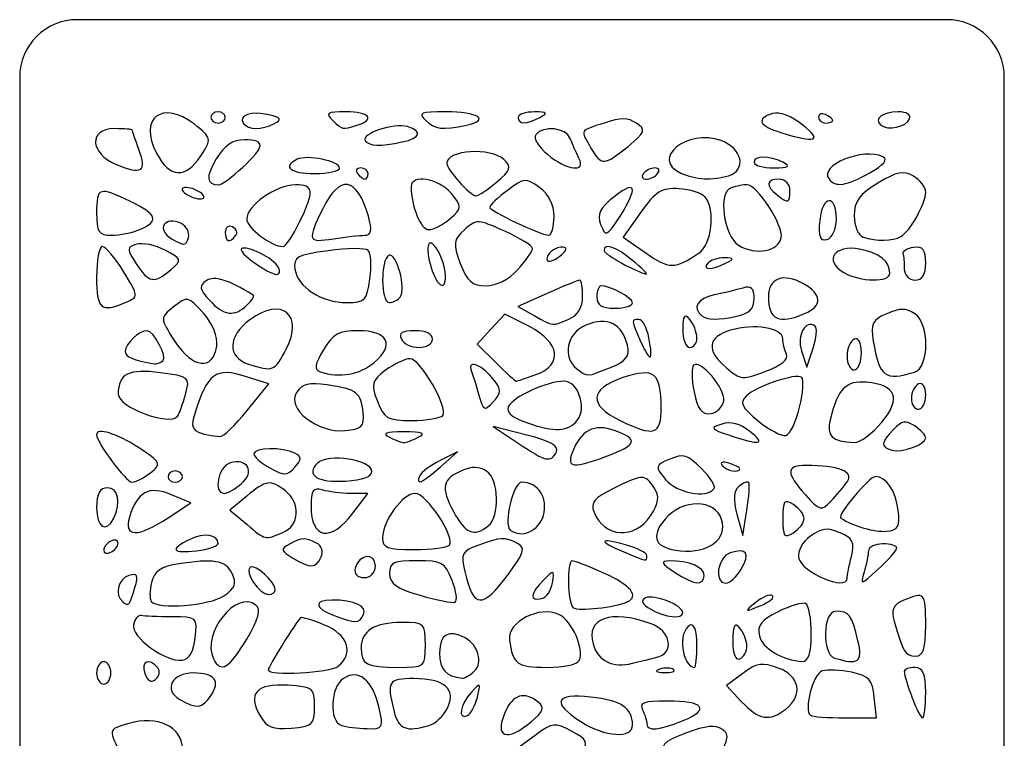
# Model space of a CAD drawing. Extents: x 0 to 148, y 11 to 165.
# Drawn here: x 0.3 to 71.2, y 113.1 to 164.9 of the extents above; entities that cross this region are included whole.
import ezdxf

# ---------------------------------------------------------------- set-up
doc = ezdxf.new("R2010")
doc.units = 0
doc.layers.add('Capa_1', color=7, linetype='CONTINUOUS')

msp = doc.modelspace()

# ---------------------------------------------------------------- linework, layer by layer
at = {"layer": 'Capa_1', "color": 7}
for points in [[(67.018188, 164.859911), (4.419425, 164.859911), (4.419425, 164.859911)], [(0.275492, 160.716494), (0.275492, 14.773465)], [(31.541283, 50.233315), (71.162122, 50.233315), (71.162122, 160.716494)], [(44.990115, 150.997194), (43.722065, 149.216273), (45.374526, 148.057425)], [(49.164169, 148.057425), (49.164169, 148.055806)], [(11.151656, 146.86721), (11.151508, 146.86721)], [(25.491702, 146.215544), (25.491702, 146.215295)], [(27.675438, 144.895898), (27.675562, 144.895898)], [(38.262063, 145.164309), (36.131214, 144.214363), (37.309076, 143.570049)], [(36.968187, 142.769993), (35.204956, 143.666249), (34.20451, 142.588315), (33.204108, 141.510432), (34.559065, 140.177641)], [(51.994276, 143.54199), (51.994276, 143.5418)], [(56.560254, 141.02348), (56.937979, 139.854459), (57.389903, 141.211288)], [(16.649922, 136.72454), (18.203048, 138.642851), (16.610401, 139.15788)], [(64.687881, 139.494626), (64.687746, 139.493803)], [(50.965195, 137.435457), (50.965066, 137.435457)], [(36.783849, 134.966832), (34.370367, 135.590728), (36.151876, 134.390763)], [(30.550059, 132.667541), (31.797532, 133.759736), (30.539309, 133.137811)], [(10.968239, 129.019422), (12.601599, 130.098129), (11.203456, 130.673076)], [(16.61777, 130.565831), (15.409238, 129.556194), (16.61777, 128.546532)], [(24.268102, 129.354272), (25.330703, 130.767729), (24.103727, 130.767729)], [(51.90318, 129.283333), (52.326984, 127.73872), (52.621966, 129.556071)], [(14.976896, 123.397138), (14.977044, 123.397138)], [(52.338049, 117.813037), (51.153896, 116.939901), (52.24971, 115.776569)], [(59.700967, 114.613266), (61.961808, 114.613266), (61.802129, 116.101001)], [(37.472096, 113.412247), (36.238246, 112.502514), (37.362548, 111.139735)]]:
    msp.add_lwpolyline(points, dxfattribs=at)
for points in [[(15.074067, 157.826334)], [(18.615398, 157.384355)], [(37.71505, 157.826334)], [(58.812282, 157.600597)], [(64.344129, 157.725377)], [(24.551481, 157.263517)], [(32.434935, 157.271984)], [(56.658391, 157.27699)], [(27.8096, 156.061362)], [(8.861356, 155.50671)], [(44.070857, 155.744341)], [(13.308446, 155.052775)], [(40.541832, 154.898148)], [(55.210316, 154.595245)], [(16.314753, 154.222367)], [(23.307135, 154.183717)], [(61.481854, 153.841584)], [(25.365403, 153.787551)], [(34.61345, 153.169895)], [(46.20541, 153.787551)], [(51.309005, 153.62882)], [(13.015804, 152.575966)], [(44.382849, 152.566793)], [(55.72488, 152.575966)], [(31.271027, 150.546294)], [(38.744181, 150.696009)], [(59.069565, 150.489422)], [(8.933103, 149.763146)], [(11.912981, 150.188757)], [(20.407122, 150.26745)], [(15.823938, 149.317363)], [(25.118288, 149.345139)], [(55.107814, 149.186476)], [(63.711167, 149.250384)], [(39.56268, 148.433617)], [(44.404423, 147.527906)], [(18.907265, 147.031784)], [(30.777741, 147.292411)], [(36.136276, 146.883429)], [(51.093793, 147.325987)], [(65.501644, 147.355591)], [(62.92097, 146.619211)], [(7.891661, 144.507849)], [(16.628105, 144.306652)], [(44.404423, 144.484695)], [(39.807105, 143.301452)], [(56.787862, 143.705325)], [(57.546618, 142.799812)], [(29.996551, 141.873758)], [(45.571421, 141.974719)], [(49.027625, 141.974719)], [(14.465149, 141.373217)], [(19.457109, 141.145636)], [(55.483194, 140.775877)], [(60.870552, 140.88796)], [(10.580087, 140.298625)], [(25.804847, 140.195544)], [(42.819013, 139.837528)], [(34.283422, 139.094171)], [(37.43352, 139.313474)], [(65.501644, 137.859)], [(46.454782, 136.926512)], [(56.428399, 136.979698)], [(11.638531, 136.32072)], [(16.649922, 136.72454)], [(24.999979, 136.587323)], [(30.739667, 136.385201)], [(40.437157, 136.056261)], [(62.352171, 135.894882)], [(28.967374, 134.806253)], [(52.846161, 135.22583)], [(65.501644, 134.770995)], [(20.090987, 133.665632)], [(38.915721, 133.766818)], [(42.585984, 133.467551)], [(30.550059, 132.667515)], [(9.692275, 132.255442)], [(11.986667, 131.979239)], [(25.622689, 132.366527)], [(52.122917, 132.541819)], [(16.25473, 131.483634)], [(52.768643, 131.54844)], [(59.866866, 131.631772)], [(50.26093, 131.094077)], [(10.968239, 129.019373)], [(24.268102, 129.354272)], [(37.976937, 129.168856)], [(45.693229, 129.155892)], [(63.522961, 129.556096)], [(7.043245, 128.983318)], [(34.010169, 128.425375)], [(50.811483, 128.884773)], [(56.754022, 128.950402)], [(19.224442, 127.954928)], [(7.355565, 127.180527)], [(14.5595, 127.155018)], [(31.217508, 127.049943)], [(21.983099, 126.191885)], [(45.433551, 126.285615)], [(63.424909, 126.829943)], [(25.87997, 125.551059)], [(35.455976, 124.950828)], [(49.550092, 124.868394)], [(52.217518, 125.317171)], [(31.405555, 124.508135)], [(38.630654, 124.33748)], [(59.841421, 124.65924)], [(8.575955, 123.992158)], [(18.676035, 123.824771)], [(54.470295, 123.40584)], [(44.018504, 122.963676)], [(25.020603, 122.051175)], [(48.006392, 122.189392)], [(65.501644, 121.276901)], [(57.268581, 120.647271)], [(12.918236, 120.371589)], [(16.622546, 120.275235)], [(29.481941, 119.863405)], [(49.035528, 119.887252)], [(60.623805, 120.163226)], [(52.629588, 119.786291)], [(40.558836, 118.752792)], [(46.076762, 118.94668)], [(6.841003, 117.844116)], [(10.21339, 118.212788)], [(23.204226, 118.328745)], [(33.029816, 117.994832)], [(47.352445, 118.088206)], [(65.501644, 116.43062)], [(14.050616, 116.237025)], [(33.231153, 116.114064)], [(21.506154, 115.42097)], [(26.157015, 115.320009)], [(55.430846, 115.24789)], [(37.107162, 114.33337)], [(48.048743, 114.428521)], [(29.73659, 114.062528)], [(44.396522, 114.108435)]]:
    msp.add_lwpolyline(points, close=True, dxfattribs=at)
for points in [[(4.419425, 164.859911), (2.123789, 164.859911), (0.275492, 163.01213), (0.275492, 160.716494)], [(71.162122, 160.716494), (71.162122, 163.01213), (69.313822, 164.859911), (67.018188, 164.859911)], [(12.851839, 157.330674), (10.564365, 159.125975), (8.786514, 157.76698), (10.127435, 155.248189)], [(14.5595, 158.230181), (14.276491, 158.230181), (14.044938, 158.048475), (14.044938, 157.826334)], [(15.074067, 157.826334), (15.074067, 158.048478), (14.842511, 158.230181), (14.5595, 158.230181)], [(18.234083, 158.009949), (17.001056, 158.31712), (15.93496, 157.962639), (16.382471, 157.39433)], [(23.758723, 158.229974), (22.388864, 158.229974), (22.246429, 158.14068), (22.792568, 157.624176)], [(24.551481, 157.263517), (25.916157, 157.674542), (25.460537, 158.229974), (23.758723, 158.229974)], [(30.932281, 158.230181), (29.132035, 158.230181), (28.930447, 158.146001), (29.481941, 157.624412)], [(32.434935, 157.271984), (34.198211, 157.642938), (33.277223, 158.230181), (30.932281, 158.230181)], [(37.329129, 158.224018), (36.69234, 158.227246), (36.171349, 158.048478), (36.171349, 157.826334)], [(37.71505, 157.826334), (38.339191, 158.142934), (38.265351, 158.219005), (37.329129, 158.224018)], [(54.483217, 158.097418), (53.26942, 157.731851), (53.490349, 157.228989), (55.081675, 156.735483)], [(56.658391, 157.27699), (55.824628, 157.931402), (54.984314, 158.248326), (54.483217, 158.097418)], [(58.29772, 158.028253), (58.014703, 158.165548), (57.783159, 158.08543), (57.783159, 157.85017)], [(63.516671, 158.230183), (62.391327, 158.230183), (61.714065, 157.702784), (62.274506, 157.262956)], [(64.344129, 157.725377), (64.468412, 158.018363), (64.121123, 158.230183), (63.516671, 158.230183)], [(14.044938, 157.826334), (14.044938, 157.604213), (14.276491, 157.42249), (14.5595, 157.42249)], [(14.5595, 157.42249), (14.842511, 157.42249), (15.074067, 157.604216), (15.074067, 157.826334)], [(16.382471, 157.39433), (16.751681, 156.925528), (17.683991, 156.921268), (18.615398, 157.384355)], [(18.615398, 157.384302), (19.174428, 157.662178), (19.092881, 157.796031), (18.234083, 158.009949)], [(22.792568, 157.624176), (23.527578, 156.929118), (23.476164, 156.939667), (24.551481, 157.263517)], [(28.189431, 157.16628), (27.237928, 157.452851), (24.777684, 156.630303), (25.154636, 156.15163)], [(29.481941, 157.624412), (30.180224, 156.964086), (30.684832, 156.903869), (32.434935, 157.271984)], [(36.171349, 157.826334), (36.171349, 157.32035), (36.717409, 157.32035), (37.71505, 157.826334)], [(42.346602, 157.422381), (40.566443, 156.843669), (40.625937, 156.956595), (41.399603, 155.623881)], [(44.682172, 157.408914), (44.047103, 157.822587), (43.585768, 157.825257), (42.346602, 157.422381)], [(44.070857, 155.744341), (45.309023, 156.758666), (45.380735, 156.953878), (44.682172, 157.408914)], [(57.783159, 157.85017), (57.783159, 157.614958), (58.014703, 157.422487), (58.29772, 157.422487)], [(58.812282, 157.600597), (58.812282, 157.698545), (58.580732, 157.89099), (58.29772, 158.028253)], [(58.29772, 157.422487), (58.580732, 157.422487), (58.812282, 157.502629), (58.812282, 157.600597)], [(62.274506, 157.262956), (62.792285, 156.856596), (64.09949, 157.148659), (64.344129, 157.725377)], [(7.098284, 157.018384), (5.214718, 157.018384), (5.302483, 155.234399), (7.224951, 154.443834)], [(8.384699, 156.914759), (8.384699, 156.971732), (7.805833, 157.018384), (7.098284, 157.018384)], [(8.861356, 155.50671), (8.599212, 156.22416), (8.384699, 156.857758), (8.384699, 156.914759)], [(13.308446, 155.052775), (14.115574, 156.277749), (14.101043, 156.350234), (12.851839, 157.330674)], [(27.8096, 156.061362), (29.145704, 156.342408), (29.312672, 156.828008), (28.189431, 157.16628)], [(39.912208, 156.31166), (39.627347, 157.089107), (37.974844, 157.271177), (37.434221, 156.584623)], [(50.773272, 156.159803), (48.335591, 157.031525), (45.631809, 154.846586), (47.877749, 153.819891)], [(55.081675, 156.735483), (57.593577, 155.956462), (58.113464, 156.135024), (56.658391, 157.27699)], [(16.455782, 156.210698), (15.607983, 156.210698), (15.024383, 155.815151), (14.430862, 154.838354)], [(16.314753, 154.222367), (17.958562, 155.755633), (17.990839, 156.210698), (16.455782, 156.210698)], [(25.154636, 156.15163), (25.472025, 155.748579), (26.204148, 155.723695), (27.8096, 156.061362)], [(37.434221, 156.584623), (37.24634, 156.346093), (37.620371, 155.710008), (38.265394, 155.171137)], [(40.541832, 154.898148), (40.337949, 155.286866), (40.054601, 155.92295), (39.912208, 156.31166)], [(51.309005, 153.62882), (52.633988, 154.027875), (52.298195, 155.614481), (50.773272, 156.159803)], [(7.224951, 154.443834), (9.074711, 153.683128), (9.440839, 153.920904), (8.861356, 155.50671)], [(10.127435, 155.248189), (11.083377, 153.45253), (12.20855, 153.383435), (13.308446, 155.052775)], [(35.154727, 154.785321), (34.201584, 155.686688), (31.025682, 155.488036), (31.025682, 154.527046)], [(41.399603, 155.623881), (42.151602, 154.328542), (42.35373, 154.337668), (44.070857, 155.744341)], [(62.428543, 154.992157), (60.996483, 155.686839), (57.778375, 154.369928), (58.541095, 153.401363)], [(14.430862, 154.838354), (13.649211, 153.551895), (13.70112, 152.979839), (14.599515, 152.979839)], [(20.249002, 154.811354), (19.150423, 154.278472), (19.753252, 153.787551), (21.506154, 153.787551)], [(23.307135, 154.183717), (23.307135, 154.684457), (20.97442, 155.163234), (20.249002, 154.811354)], [(34.61345, 153.169892), (35.60426, 153.99763), (35.696509, 154.272988), (35.154727, 154.785321)], [(38.265394, 155.171137), (39.657975, 154.007724), (41.099592, 153.834832), (40.541832, 154.898148)], [(55.210316, 154.595245), (54.203544, 155.105885), (53.152053, 155.105885), (53.152053, 154.595245)], [(53.152053, 154.595245), (53.152053, 154.373122), (53.788837, 154.194192), (54.567119, 154.19756)], [(54.567119, 154.19756), (55.66981, 154.202534), (55.811785, 154.29017), (55.210316, 154.595245)], [(61.481854, 153.841584), (62.492787, 154.406586), (62.818841, 154.802874), (62.428543, 154.992157)], [(14.599515, 152.979839), (14.8102, 152.979839), (15.582045, 153.538975), (16.314753, 154.222367)], [(21.506154, 153.787551), (22.496717, 153.787551), (23.307135, 153.965838), (23.307135, 154.183717)], [(24.820502, 154.191395), (24.520774, 154.191395), (24.418639, 154.009672), (24.593558, 153.787551)], [(25.365403, 153.787551), (25.365403, 154.009672), (25.120185, 154.191395), (24.820502, 154.191395)], [(31.025682, 154.527046), (31.025682, 154.06947), (32.696833, 152.203065), (33.122894, 152.184816)], [(46.00884, 154.191395), (45.725826, 154.191395), (45.351176, 154.009672), (45.176268, 153.787551)], [(46.20541, 153.787551), (46.380315, 154.009672), (46.291855, 154.191395), (46.00884, 154.191395)], [(58.541095, 153.401363), (59.035066, 152.774028), (59.767848, 152.883716), (61.481854, 153.841584)], [(64.62154, 153.597848), (63.884921, 154.02057), (63.465493, 153.937734), (62.048718, 153.089602)], [(25.379114, 150.711013), (24.561197, 153.557255), (23.312898, 153.76182), (22.09066, 151.249983)], [(24.593558, 153.787551), (24.768463, 153.565412), (25.01369, 153.383683), (25.138502, 153.383683)], [(25.138502, 153.383683), (25.263319, 153.383683), (25.365403, 153.565415), (25.365403, 153.787551)], [(31.338909, 152.363675), (30.436317, 153.444797), (28.45281, 153.764165), (28.45281, 152.82836)], [(33.122894, 152.184816), (33.285785, 152.177858), (33.956572, 152.621104), (34.61345, 153.169895)], [(37.70966, 152.781703), (36.705267, 153.495123), (36.637791, 153.489009), (35.394104, 152.572002)], [(45.176268, 153.787551), (45.001357, 153.565412), (45.089776, 153.383683), (45.372793, 153.383683)], [(45.372793, 153.383683), (45.655804, 153.383683), (46.030499, 153.565415), (46.20541, 153.787551)], [(47.877749, 153.819891), (48.914706, 153.345858), (50.142465, 153.277487), (51.309005, 153.62882)], [(54.953035, 153.383683), (54.02262, 153.383683), (53.95827, 152.912466), (54.798661, 152.252888)], [(55.72488, 152.575966), (55.72488, 153.024697), (55.381853, 153.383683), (54.953035, 153.383683)], [(65.501644, 152.449551), (65.501644, 152.803325), (65.105616, 153.320048), (64.62154, 153.597848)], [(8.256058, 151.772691), (5.973773, 152.864841), (5.811861, 152.81103), (5.811861, 150.960542)], [(12.016475, 152.733957), (11.874987, 152.622921), (12.093123, 152.370078), (12.501234, 152.172127)], [(13.015804, 152.575966), (12.607687, 152.773927), (12.157998, 152.845039), (12.016475, 152.733957)], [(13.500563, 152.014086), (13.642089, 152.125171), (13.423958, 152.377986), (13.015804, 152.575966)], [(20.124274, 152.979987), (18.744499, 152.979987), (16.61777, 151.481528), (16.61777, 150.509345)], [(20.407122, 150.26745), (21.51562, 152.545552), (21.47034, 152.979987), (20.124274, 152.979987)], [(28.45281, 152.82836), (28.45281, 151.44565), (29.153112, 149.748983), (29.723829, 149.748983)], [(35.394104, 152.572002), (34.689521, 152.05249), (34.113084, 151.5131), (34.113084, 151.373363)], [(38.744181, 150.696009), (38.744181, 151.536389), (38.353193, 152.324601), (37.70966, 152.781703)], [(44.382849, 152.566793), (44.397242, 152.969616), (43.96885, 152.821552), (43.063501, 152.110987)], [(43.419085, 150.58168), (43.93728, 151.345357), (44.370995, 152.238651), (44.382849, 152.566793)], [(47.732762, 152.692787), (46.478579, 152.765326), (46.068607, 152.511863), (44.990115, 150.997194)], [(49.628092, 152.086995), (49.396676, 152.373298), (48.54376, 152.645911), (47.732762, 152.692787)], [(51.509192, 152.769839), (50.531837, 152.475456), (50.936615, 149.296514), (52.037133, 148.623273)], [(52.628755, 152.979987), (52.396835, 152.979987), (51.89306, 152.885409), (51.509192, 152.769839)], [(55.107814, 149.186476), (55.268648, 150.07064), (53.367395, 152.979987), (52.628755, 152.979987)], [(54.798661, 152.252888), (55.629061, 151.601117), (55.72488, 151.634555), (55.72488, 152.575966)], [(62.048718, 153.089602), (60.737951, 152.304974), (60.35598, 151.775736), (60.35598, 150.744385)], [(63.711167, 149.250384), (64.389781, 149.633879), (65.501644, 151.620518), (65.501644, 152.449551)], [(8.933103, 149.763146), (10.342978, 150.355374), (10.174817, 150.854491), (8.256058, 151.772691)], [(12.501234, 152.172127), (12.909389, 151.974116), (13.35908, 151.903054), (13.500563, 152.014086)], [(31.271027, 150.546294), (32.131997, 151.292996), (32.136281, 151.408545), (31.338909, 152.363675)], [(43.063501, 152.110987), (42.04103, 151.308482), (41.812162, 150.837058), (42.099738, 150.125869)], [(49.164169, 148.055806), (50.10952, 148.692991), (50.39147, 151.142692), (49.628092, 152.086995)], [(59.069565, 150.489422), (59.069565, 152.328739), (58.071277, 152.264879), (57.877512, 150.413143)], [(22.09066, 151.249983), (20.957791, 148.921869), (21.000601, 148.801359), (22.856915, 149.092747)], [(34.113084, 151.373363), (34.113084, 151.094069), (37.739749, 149.36925), (38.358257, 149.354391)], [(5.811861, 150.960542), (5.811861, 149.597231), (5.97776, 149.345115), (6.874838, 149.345115)], [(11.912981, 150.188757), (10.708481, 150.773), (10.064657, 149.765189), (11.214822, 149.095909)], [(16.61777, 150.509345), (16.61777, 149.870612), (18.38734, 148.53757), (19.235185, 148.53757)], [(25.118288, 149.345139), (25.594945, 149.345139), (25.665462, 149.714524), (25.379114, 150.711013)], [(29.723829, 149.748983), (30.069084, 149.748983), (30.765353, 150.107795), (31.271027, 150.546294)], [(35.199807, 149.632318), (33.222057, 150.518531), (33.200237, 150.519278), (32.292631, 149.732187)], [(38.358257, 149.354391), (38.570503, 149.349153), (38.744181, 149.953), (38.744181, 150.696009)], [(42.099738, 150.125869), (42.465035, 149.222531), (42.506535, 149.236871), (43.419085, 150.58168)], [(57.877512, 150.413143), (57.757425, 149.265568), (57.892725, 148.902666), (58.392073, 149.033298)], [(58.392073, 149.033298), (58.764699, 149.130771), (59.069565, 149.786035), (59.069565, 150.489422)], [(60.35598, 150.744385), (60.35598, 150.011823), (60.645421, 149.320829), (60.999193, 149.208767)], [(6.874838, 149.345115), (7.459467, 149.345115), (8.385683, 149.53325), (8.933103, 149.763146)], [(12.423227, 149.175681), (12.521814, 149.548902), (12.292198, 150.004787), (11.912981, 150.188757)], [(15.597031, 149.946987), (15.309411, 150.086504), (15.074067, 149.917266), (15.074067, 149.571045)], [(15.074067, 149.571045), (15.074067, 148.861655), (15.382851, 148.757203), (15.823938, 149.317363)], [(15.823938, 149.31736), (15.986789, 149.524148), (15.884652, 149.807477), (15.597031, 149.946987)], [(19.235185, 148.53757), (19.416808, 148.53757), (19.944175, 149.315987), (20.407122, 150.26745)], [(32.292631, 149.732187), (31.49505, 149.040492), (31.456929, 148.732769), (31.994425, 147.324799)], [(37.196493, 148.397896), (37.192365, 148.585705), (36.295833, 149.141203), (35.199807, 149.632318)], [(11.214822, 149.095909), (12.136509, 148.559612), (12.262681, 148.56797), (12.423227, 149.175681)], [(22.856915, 149.092747), (23.741311, 149.231582), (24.758917, 149.345139), (25.118288, 149.345139)], [(29.901912, 148.785328), (29.39455, 149.031438), (29.767586, 146.781067), (30.365843, 145.986494)], [(52.037133, 148.623273), (53.259786, 147.875349), (54.924881, 148.180731), (55.107814, 149.186476)], [(60.999193, 149.208767), (61.970896, 148.901044), (63.124281, 148.91875), (63.711167, 149.250384)], [(6.223892, 148.537369), (5.997273, 148.537369), (5.811861, 147.53786), (5.811861, 146.316125)], [(7.755326, 146.729071), (7.139652, 147.723674), (6.450507, 148.537369), (6.223892, 148.537369)], [(8.681667, 148.695539), (7.980249, 148.484288), (7.978767, 148.332533), (8.668068, 147.286593)], [(10.743684, 148.276156), (10.041935, 148.637016), (9.114025, 148.825767), (8.681667, 148.695539)], [(11.151508, 146.86721), (11.972425, 147.579127), (11.95024, 147.655679), (10.743684, 148.276156)], [(16.237487, 148.373726), (15.944797, 148.143975), (18.145292, 146.555081), (18.788539, 146.531716)], [(18.907265, 147.031781), (18.592803, 147.674877), (16.614227, 148.669401), (16.237487, 148.373726)], [(22.484575, 148.234243), (20.21377, 147.92575), (19.975708, 147.792998), (20.095459, 146.902122)], [(25.36639, 148.254193), (25.16855, 148.431554), (23.871759, 148.422479), (22.484575, 148.234243)], [(25.491702, 146.215295), (25.620628, 147.159334), (25.564232, 148.076835), (25.36639, 148.254193)], [(27.675562, 144.895898), (28.130566, 145.47371), (27.393956, 148.166849), (26.852711, 147.904311)], [(30.777741, 147.292411), (30.587558, 147.972086), (30.193403, 148.643924), (29.901912, 148.785328)], [(36.136276, 146.883429), (36.721608, 147.528541), (37.19867, 148.210063), (37.196493, 148.397896)], [(39.56268, 148.433617), (39.205847, 148.713711), (38.229617, 148.144647), (38.229617, 147.656579)], [(39.0139, 147.737964), (39.445232, 148.018928), (39.69222, 148.331983), (39.56268, 148.433617)], [(44.404423, 147.527906), (43.210094, 148.525703), (42.345285, 148.822777), (42.347063, 148.234664)], [(42.347063, 148.234664), (42.347063, 147.978209), (44.724278, 146.668579), (45.394613, 146.555203)], [(60.741549, 148.346424), (58.940888, 148.701148), (58.129567, 147.50502), (59.598878, 146.661801)], [(62.92097, 146.619208), (62.907397, 147.494574), (62.193276, 148.06047), (60.741549, 148.346424)], [(64.637753, 148.466209), (64.16262, 148.394369), (63.815275, 148.199308), (63.865911, 148.032716)], [(65.501644, 147.355589), (65.501644, 148.300267), (65.295288, 148.565576), (64.637753, 148.466209)], [(26.852711, 147.904311), (26.239261, 147.606787), (26.263015, 144.498909), (26.87864, 144.498909)], [(38.229617, 147.656579), (38.229617, 147.388773), (38.524865, 147.419395), (39.0139, 147.737964)], [(45.394613, 146.555203), (45.514686, 146.534751), (45.069114, 146.972636), (44.404423, 147.527906)], [(45.374526, 148.057425), (47.022004, 146.902146), (47.452254, 146.901947), (49.164169, 148.057425)], [(50.99553, 147.723677), (50.516933, 147.727169), (49.982279, 147.54811), (49.807376, 147.325987)], [(51.093793, 147.325987), (51.758945, 147.663384), (51.745399, 147.71834), (50.99553, 147.723677)], [(63.865911, 148.032716), (63.916549, 147.866129), (63.957943, 147.366357), (63.957943, 146.922093)], [(8.668068, 147.286593), (9.571932, 145.914779), (9.97498, 145.846754), (11.151656, 146.86721)], [(18.788539, 146.531716), (18.991898, 146.524228), (19.045333, 146.749343), (18.907265, 147.031784)], [(20.095459, 146.902122), (20.267689, 145.620975), (22.008663, 144.499152), (23.824668, 144.499152)], [(30.365843, 145.986494), (30.869006, 145.318321), (31.113368, 146.093092), (30.777741, 147.292411)], [(31.994425, 147.324799), (32.4901, 146.026364), (32.851527, 145.71047), (33.841388, 145.71047)], [(33.841388, 145.71047), (34.612543, 145.71047), (35.469523, 146.148475), (36.136276, 146.883429)], [(49.807376, 147.325987), (49.404894, 146.81487), (50.086059, 146.81487), (51.093793, 147.325987)], [(63.957943, 146.922093), (63.957943, 146.473367), (64.301023, 146.114381), (64.729805, 146.114381)], [(64.729805, 146.114381), (65.248486, 146.114381), (65.501644, 146.521569), (65.501644, 147.355591)], [(5.811861, 146.316125), (5.811861, 144.030795), (6.119413, 143.76342), (7.891661, 144.507849)], [(7.891661, 144.507873), (8.851839, 144.911172), (8.848672, 144.962837), (7.755326, 146.729071)], [(13.708531, 146.062686), (13.173136, 145.713971), (13.216115, 145.445223), (13.930744, 144.673415)], [(17.077052, 145.046342), (15.263183, 146.161376), (14.304238, 146.450719), (13.708531, 146.062686)], [(23.824668, 144.499152), (25.130353, 144.499152), (25.278093, 144.651303), (25.491702, 146.215544)], [(40.597701, 146.114224), (40.485071, 146.114224), (39.434037, 145.686766), (38.262063, 145.164309)], [(40.802457, 144.916879), (40.802457, 145.575432), (40.710281, 146.114224), (40.597701, 146.114224)], [(56.694954, 145.858946), (55.235015, 146.66152), (54.181182, 146.270739), (54.181182, 144.92678)], [(59.598878, 146.661801), (60.79622, 145.974673), (62.931455, 145.947288), (62.92097, 146.619211)], [(42.122669, 145.710491), (41.962586, 145.710491), (41.831588, 145.347015), (41.831588, 144.902779)], [(44.404423, 144.484695), (44.404423, 144.844558), (42.792549, 145.710491), (42.122669, 145.710491)], [(52.332416, 145.54995), (51.881566, 145.414179), (50.95535, 145.193284), (50.274141, 145.059106)], [(53.152053, 144.79103), (53.152053, 145.54519), (52.94702, 145.735045), (52.332416, 145.54995)], [(56.787862, 143.705325), (58.08884, 144.251793), (58.051711, 145.113118), (56.694954, 145.858946)], [(13.496655, 143.728286), (12.373621, 144.966126), (12.357693, 144.96952), (11.358528, 144.185343)], [(13.930744, 144.673415), (14.966172, 143.555166), (15.724399, 143.452061), (16.628105, 144.306652)], [(16.628105, 144.306652), (16.986081, 144.645213), (17.188114, 144.978096), (17.077052, 145.046342)], [(19.457109, 141.145636), (20.776128, 143.623262), (19.138244, 144.955953), (16.848873, 143.267967)], [(26.87864, 144.498909), (27.144938, 144.498909), (27.50349, 144.67754), (27.675438, 144.895898)], [(39.807105, 143.301452), (40.447569, 143.570473), (40.802457, 144.146415), (40.802457, 144.916879)], [(41.831588, 144.902779), (41.831588, 144.310475), (42.17462, 144.095062), (43.118, 144.095062)], [(50.274141, 145.059106), (49.082407, 144.824346), (48.661947, 144.118893), (49.37855, 143.556463)], [(51.994276, 143.5418), (52.801946, 143.711678), (53.152053, 144.089466), (53.152053, 144.79103)], [(54.181182, 144.92678), (54.181182, 143.258788), (54.910807, 142.916883), (56.787862, 143.705325)], [(11.358528, 144.185343), (10.359361, 143.401092), (10.360062, 143.382613), (11.453617, 141.700285)], [(43.118, 144.095062), (43.825515, 144.095062), (44.404423, 144.270407), (44.404423, 144.484695)], [(64.712432, 143.702555), (64.073215, 144.118869), (63.689783, 144.118745), (62.696892, 143.702555)], [(14.465149, 141.373217), (14.562878, 142.037754), (14.175224, 142.980346), (13.496655, 143.728286)], [(16.848873, 143.267967), (15.24231, 142.083362), (15.193449, 140.558893), (16.746411, 140.068999)], [(37.309076, 143.570049), (38.753042, 142.780163), (38.604185, 142.796196), (39.807105, 143.301452)], [(44.022902, 141.440641), (43.642661, 143.001833), (42.570662, 143.518061), (41.042201, 142.876015)], [(44.860572, 143.287265), (44.285739, 143.287265), (44.287183, 143.267818), (44.978468, 141.711457)], [(45.571421, 141.974719), (45.431371, 142.696608), (45.111474, 143.287265), (44.860572, 143.287265)], [(48.520948, 143.287265), (48.142435, 143.746939), (48.020227, 143.576508), (48.014247, 142.580487)], [(49.027625, 141.974719), (49.023445, 142.363426), (48.795289, 142.954086), (48.520948, 143.287265)], [(49.37855, 143.556463), (49.798232, 143.227073), (50.479886, 143.223284), (51.994276, 143.54199)], [(57.546618, 142.799812), (56.872042, 143.329257), (56.203919, 142.126147), (56.560254, 141.02348)], [(62.696892, 143.702555), (61.659437, 143.266768), (61.510537, 142.962211), (61.729183, 141.723326)], [(64.687746, 139.493803), (65.78586, 139.824563), (65.804346, 142.991212), (64.712432, 143.702555)], [(37.43352, 139.313474), (39.411275, 140.020724), (39.193425, 141.638921), (36.968187, 142.769993)], [(41.042201, 142.876015), (39.65547, 142.293585), (39.301933, 140.587893), (40.390805, 139.733301)], [(48.014247, 142.580487), (48.010093, 141.858598), (48.23795, 141.267963), (48.520948, 141.267963)], [(51.459622, 142.51194), (49.786299, 142.012596), (49.675071, 141.039737), (51.150306, 139.807234)], [(55.210316, 141.899068), (55.210316, 142.677533), (53.145298, 143.014951), (51.459622, 142.51194)], [(57.389903, 141.211288), (57.638463, 141.957542), (57.70898, 142.67237), (57.546618, 142.799812)], [(9.434169, 142.479525), (8.876131, 142.479525), (7.870132, 141.537438), (7.870132, 141.014876)], [(10.580087, 140.298625), (10.93312, 140.575726), (9.932847, 142.479525), (9.434169, 142.479525)], [(24.633812, 142.479525), (23.260166, 142.479525), (22.841842, 142.246907), (22.140886, 141.093198)], [(25.804847, 140.195544), (27.32047, 141.461759), (26.798659, 142.479525), (24.633812, 142.479525)], [(28.726268, 142.479525), (27.808526, 142.479525), (27.538198, 142.311391), (27.752172, 141.873758)], [(27.752172, 141.873758), (27.915063, 141.54058), (28.486687, 141.267963), (29.022453, 141.267963)], [(29.996551, 141.873758), (29.996551, 142.24863), (29.512361, 142.479525), (28.726268, 142.479525)], [(29.022453, 141.267963), (29.558178, 141.267963), (29.996551, 141.54058), (29.996551, 141.873758)], [(44.978468, 141.711457), (45.681858, 140.127845), (45.910161, 140.22918), (45.571421, 141.974719)], [(48.520948, 141.267963), (48.803967, 141.267963), (49.031977, 141.586008), (49.027625, 141.974719)], [(55.483194, 140.775877), (55.333122, 141.082825), (55.210316, 141.588305), (55.210316, 141.899068)], [(60.35598, 141.873758), (60.072974, 141.736468), (59.841421, 141.180546), (59.841421, 140.638337)], [(60.870552, 140.88796), (60.870552, 141.608727), (60.656203, 142.019355), (60.35598, 141.873758)], [(11.453617, 141.700285), (12.724762, 139.744722), (14.202106, 139.584265), (14.465149, 141.373217)], [(16.746411, 140.068999), (18.515285, 139.510957), (18.606058, 139.547013), (19.457109, 141.145636)], [(22.140886, 141.093198), (21.514509, 140.062315), (21.457084, 139.656278), (21.916903, 139.50966)], [(42.819013, 139.837528), (43.969308, 140.304385), (44.218767, 140.636542), (44.022902, 141.440641)], [(61.729183, 141.723326), (62.186976, 139.129304), (62.554829, 138.852229), (64.687881, 139.494626)], [(7.870132, 141.014876), (7.870132, 140.594228), (8.457028, 140.339567), (9.971297, 140.103233)], [(28.375626, 140.460226), (28.030035, 140.460226), (27.237806, 140.084582), (26.615104, 139.625432)], [(30.739667, 136.385201), (31.163916, 136.923943), (29.112443, 140.460226), (28.375626, 140.460226)], [(34.283422, 139.094171), (33.436367, 140.10877), (32.463338, 140.408787), (32.799824, 139.551551)], [(50.965066, 137.435457), (51.102345, 138.293614), (49.314785, 140.410208), (48.796358, 140.00327)], [(53.996069, 139.558933), (55.104236, 139.973724), (55.655027, 140.42442), (55.483194, 140.775877)], [(59.841421, 140.638337), (59.841421, 140.096154), (60.072974, 139.652537), (60.35598, 139.652537)], [(60.35598, 139.652537), (60.639, 139.652537), (60.870552, 140.208459), (60.870552, 140.88796)], [(10.409126, 139.455104), (8.133591, 139.75684), (7.379277, 139.375812), (7.363468, 137.916649)], [(9.971297, 140.103233), (10.136367, 140.077378), (10.410322, 140.165396), (10.580087, 140.298625)], [(16.610401, 139.15788), (14.362607, 139.884706), (13.791404, 139.460139), (12.833562, 136.350342)], [(21.916903, 139.50966), (23.334186, 139.057667), (24.739613, 139.305644), (25.804847, 140.195544)], [(34.559065, 140.177641), (35.304325, 139.44458), (35.961034, 138.844823), (36.018462, 138.844823)], [(40.390805, 139.733301), (41.157043, 139.131922), (41.071385, 139.128231), (42.819013, 139.837528)], [(46.454782, 136.926512), (46.443273, 139.48081), (45.983689, 139.843763), (43.707285, 139.097288)], [(48.796358, 140.00327), (48.626091, 139.869646), (48.641603, 139.000567), (48.830936, 138.071916)], [(51.150306, 139.807234), (52.198048, 138.93192), (52.297547, 138.923242), (53.996069, 139.558933)], [(12.213286, 137.896677), (12.551865, 139.136486), (12.504732, 139.177204), (10.409126, 139.455104)], [(26.615104, 139.625432), (25.621083, 138.892499), (25.549085, 138.621482), (26.025081, 137.404214)], [(32.799824, 139.551551), (32.908788, 139.273901), (33.151953, 138.501745), (33.340159, 137.835661)], [(34.384565, 137.378281), (34.983235, 138.020851), (34.968331, 138.273766), (34.283422, 139.094171)], [(36.018462, 138.844823), (36.07593, 138.844823), (36.712673, 139.055722), (37.43352, 139.313474)], [(43.707285, 139.097288), (41.282771, 138.30219), (41.204396, 137.113797), (43.503924, 136.013398)], [(56.573555, 139.121077), (56.163628, 139.442784), (53.330097, 138.490199), (52.576114, 137.777089)], [(56.428399, 136.979698), (56.673824, 138.02746), (56.739158, 138.991115), (56.573555, 139.121077)], [(22.416812, 138.577796), (21.093552, 138.771765), (20.643538, 138.658559), (20.209941, 138.022697)], [(24.999979, 136.587323), (24.868336, 138.017959), (24.546994, 138.265536), (22.416812, 138.577796)], [(39.480667, 138.844823), (38.272474, 138.844823), (35.818067, 137.737917), (35.476275, 137.038918)], [(40.437157, 136.056261), (41.128818, 136.918458), (40.468021, 138.844823), (39.480667, 138.844823)], [(61.239183, 138.768049), (59.779429, 138.905589), (59.162238, 138.281394), (58.647576, 136.147173)], [(62.352171, 135.894882), (63.762176, 137.602196), (63.389002, 138.565479), (61.239183, 138.768049)], [(64.987085, 138.642876), (64.704076, 138.505586), (64.472521, 138.040549), (64.472521, 137.609378)], [(65.501644, 137.859), (65.501644, 138.445141), (65.278945, 138.784456), (64.987085, 138.642876)], [(7.363468, 137.916649), (7.353202, 136.969699), (11.081441, 135.577886), (11.638531, 136.32072)], [(11.638531, 136.32072), (11.763425, 136.487284), (12.022066, 137.196506), (12.213286, 137.896677)], [(20.209941, 138.022697), (19.437636, 136.890156), (21.714902, 135.105271), (23.702904, 135.285001)], [(33.340159, 137.835661), (33.66117, 136.699605), (33.725879, 136.671254), (34.384565, 137.378281)], [(48.830936, 138.071916), (49.086654, 136.816948), (49.388231, 136.415373), (50.0058, 136.507656)], [(52.576114, 137.777089), (52.087439, 137.314997), (52.258349, 136.960697), (53.434985, 135.996766)], [(64.472521, 137.609378), (64.472521, 137.178254), (64.704076, 136.825501), (64.987085, 136.825501)], [(64.987085, 136.825501), (65.270105, 136.825501), (65.501644, 137.290561), (65.501644, 137.859)], [(26.025081, 137.404214), (26.51746, 136.145029), (26.745388, 136.017786), (28.508793, 136.017786)], [(35.476275, 137.038918), (35.264889, 136.606573), (35.680658, 136.23826), (36.82901, 135.840649)], [(43.503924, 136.013398), (45.994958, 134.821338), (46.463797, 134.966383), (46.454782, 136.926512)], [(50.0058, 136.507656), (50.462767, 136.575953), (50.894467, 136.993462), (50.965195, 137.435457)], [(55.443075, 134.934019), (55.739575, 135.011341), (56.182969, 135.93191), (56.428399, 136.979698)], [(12.833562, 136.350342), (12.511852, 135.305897), (12.796515, 135.077493), (14.699507, 134.85308)], [(14.699507, 134.85308), (14.917973, 134.827248), (15.795659, 135.669472), (16.649922, 136.72454)], [(23.702904, 135.285001), (24.904888, 135.393642), (25.092477, 135.582025), (24.999979, 136.587323)], [(28.508793, 136.017786), (29.576662, 136.017786), (30.580521, 136.183129), (30.739667, 136.385201)], [(58.647576, 136.147173), (58.336505, 134.857194), (58.696773, 134.49706), (60.35598, 134.439262)], [(8.8285, 134.061946), (7.247054, 135.091506), (5.811861, 135.534), (5.811861, 134.992067)], [(36.82901, 135.840649), (38.831779, 135.147061), (39.751831, 135.202068), (40.437157, 136.056261)], [(43.098979, 135.290387), (41.624562, 135.817634), (40.671335, 135.318813), (40.051151, 133.695629)], [(50.819622, 135.754923), (49.953426, 135.49403), (50.015836, 135.402519), (51.368526, 134.949702)], [(52.846161, 135.22583), (52.132304, 135.786092), (51.484607, 135.9552), (50.819622, 135.754923)], [(53.434985, 135.996766), (54.242936, 135.334945), (55.146551, 134.856671), (55.443075, 134.934019)], [(60.35598, 134.439262), (60.780515, 134.424302), (61.678801, 135.079513), (62.352171, 135.894882)], [(64.713752, 135.624439), (64.062229, 136.048805), (63.797781, 136.00492), (63.186395, 135.371002)], [(65.501644, 134.770995), (65.501644, 134.958055), (65.147084, 135.342152), (64.713752, 135.624439)], [(5.811861, 134.992067), (5.811861, 134.435869), (7.943861, 131.575369), (8.358399, 131.575369)], [(27.938241, 135.197704), (26.58777, 135.197704), (26.330323, 135.099785), (26.909107, 134.806253)], [(26.909107, 134.806253), (27.333641, 134.590915), (27.796755, 134.414775), (27.938241, 134.414775)], [(28.967374, 134.806253), (29.546195, 135.09981), (29.288751, 135.197704), (27.938241, 135.197704)], [(27.938241, 134.414775), (28.079766, 134.414775), (28.542874, 134.590915), (28.967374, 134.806253)], [(38.915721, 133.766843), (39.113979, 134.172334), (38.482778, 134.527605), (36.783849, 134.966832)], [(42.585984, 133.467551), (44.744648, 134.275489), (44.853693, 134.662877), (43.098979, 135.290387)], [(51.368526, 134.949702), (53.586311, 134.207342), (54.036606, 134.291472), (52.846161, 135.22583)], [(63.186395, 135.371002), (62.266055, 134.416695), (62.239872, 134.114909), (63.057458, 133.884835)], [(63.057458, 133.884835), (63.816426, 133.671243), (65.501644, 134.282271), (65.501644, 134.770995)], [(9.692275, 132.255442), (10.504551, 132.892976), (10.450497, 133.005981), (8.8285, 134.061946)], [(20.091056, 133.665632), (19.194968, 134.112191), (17.132337, 134.078703), (17.132337, 133.617558)], [(36.151876, 134.390763), (38.167945, 133.032836), (38.518195, 132.953768), (38.915721, 133.766818)], [(16.25473, 131.483634), (17.234019, 132.332915), (16.666382, 133.335046), (15.418869, 132.959353)], [(17.132337, 133.617558), (17.132337, 133.40803), (17.653243, 132.950227), (18.289905, 132.600291)], [(20.09085, 132.6545), (20.605536, 133.206931), (20.605578, 133.409202), (20.090987, 133.665632)], [(25.622689, 132.366527), (25.622689, 133.183517), (22.471981, 133.658875), (21.726922, 132.954291)], [(40.051151, 133.695629), (39.63303, 132.601389), (40.147886, 132.55506), (42.585984, 133.467551)], [(49.358143, 132.562091), (48.346334, 133.558038), (48.054726, 133.643365), (47.073214, 133.231117)], [(15.418869, 132.959353), (14.555306, 132.699282), (14.181153, 130.767655), (14.994329, 130.767655)], [(18.289905, 132.600291), (19.351151, 132.01689), (19.500951, 132.021379), (20.09085, 132.6545)], [(21.726922, 132.954291), (20.818856, 132.095585), (21.708824, 131.521261), (23.740901, 131.654188)], [(29.08136, 132.045615), (28.766116, 131.30338), (29.203377, 131.488521), (30.550059, 132.667515)], [(30.539309, 133.137811), (29.847286, 132.795755), (29.191191, 132.304239), (29.08136, 132.045615)], [(33.888693, 132.361763), (33.35428, 132.709854), (32.868156, 132.72479), (32.132532, 132.415797)], [(47.073214, 133.231117), (46.006541, 132.783064), (45.991259, 132.706862), (46.77913, 131.763079)], [(50.26093, 131.094077), (50.402297, 131.273583), (49.996032, 131.934207), (49.358143, 132.562091)], [(51.324357, 132.941051), (50.866434, 133.078965), (50.659869, 133.011242), (50.840127, 132.782316)], [(50.840127, 132.782316), (51.142321, 132.398568), (52.122917, 132.214748), (52.122917, 132.541819)], [(52.122917, 132.541819), (52.122917, 132.629091), (51.763544, 132.808747), (51.324357, 132.941051)], [(56.88266, 132.781418), (55.431092, 132.788152), (55.419601, 132.238461), (56.838654, 130.674374)], [(59.866824, 131.631772), (60.363145, 132.339173), (59.24432, 132.770172), (56.88266, 132.781418)], [(8.358399, 131.575369), (8.615471, 131.575369), (9.215702, 131.881395), (9.692275, 132.255442)], [(11.472106, 132.383084), (11.189086, 132.383084), (10.957536, 132.201359), (10.957536, 131.979239)], [(10.957536, 131.979239), (10.957536, 131.757094), (11.189086, 131.575369), (11.472106, 131.575369)], [(11.986667, 131.979239), (11.986667, 132.201359), (11.755115, 132.383084), (11.472106, 132.383084)], [(11.472106, 131.575369), (11.755115, 131.575369), (11.986667, 131.757119), (11.986667, 131.979239)], [(23.740901, 131.654188), (24.975405, 131.734927), (25.622689, 131.979962), (25.622689, 132.366527)], [(32.132532, 132.415797), (30.700644, 131.814369), (30.570482, 131.206832), (31.500606, 129.466953)], [(34.010169, 128.425375), (34.86748, 129.098217), (34.784779, 131.778089), (33.888693, 132.361763)], [(45.945613, 131.17519), (45.265057, 132.173232), (45.180382, 132.171911), (43.032222, 131.129933)], [(61.878644, 131.979264), (61.423195, 131.979264), (59.100397, 129.180303), (59.396799, 128.988629)], [(63.522961, 129.556096), (63.34587, 130.964341), (62.657204, 131.979264), (61.878644, 131.979264)], [(6.58372, 131.1715), (6.044655, 131.1715), (5.811861, 130.745239), (5.811861, 129.758043)], [(7.043245, 128.983318), (7.597534, 130.117005), (7.37607, 131.1715), (6.58372, 131.1715)], [(11.203456, 130.673076), (9.562769, 131.347763), (8.733166, 130.902601), (8.181509, 129.051364)], [(14.994329, 130.767655), (15.233459, 130.767655), (15.800636, 131.089838), (16.25473, 131.483634)], [(19.411124, 130.94085), (18.330743, 131.788785), (18.033936, 131.748939), (16.61777, 130.565831)], [(22.062829, 131.012863), (21.417814, 131.207131), (21.24887, 130.969626), (21.24887, 129.868579)], [(36.41966, 131.575443), (35.800575, 131.575443), (35.076101, 128.531073), (35.597751, 128.121668)], [(37.976937, 129.168856), (38.336283, 130.452876), (37.609915, 131.575443), (36.41966, 131.575443)], [(45.693229, 129.155892), (46.295932, 130.070627), (46.358336, 130.569947), (45.945613, 131.17519)], [(46.77913, 131.763079), (47.58313, 130.80007), (49.707914, 130.391762), (50.26093, 131.094077)], [(52.04986, 131.275703), (51.674337, 130.980973), (51.624243, 130.300077), (51.90318, 129.283333)], [(52.768643, 131.548465), (52.687088, 131.644688), (52.363611, 131.521984), (52.04986, 131.275703)], [(52.621966, 129.556071), (52.7842, 130.555609), (52.850243, 131.452191), (52.768643, 131.54844)], [(58.67735, 130.208192), (59.076082, 130.626947), (59.611345, 131.267598), (59.866866, 131.631772)], [(19.224442, 127.954928), (20.428731, 128.460806), (20.528971, 130.063518), (19.411124, 130.94085)], [(24.103727, 130.767729), (23.428899, 130.767729), (22.510507, 130.878041), (22.062829, 131.012863)], [(28.748495, 130.767753), (27.849155, 130.767753), (26.39454, 128.783662), (26.39454, 127.556943)], [(31.217508, 127.049943), (31.659997, 127.611849), (29.564147, 130.767753), (28.748495, 130.767753)], [(43.032222, 131.129933), (41.633132, 130.451282), (41.350531, 130.106383), (41.625795, 129.413543)], [(56.838654, 130.674374), (57.903936, 129.500217), (57.983996, 129.479895), (58.67735, 130.208192)], [(5.811861, 129.758043), (5.811861, 128.295266), (6.496288, 127.864666), (7.043245, 128.983318)], [(21.24887, 129.868579), (21.24887, 127.465832), (22.666894, 127.224263), (24.268102, 129.354272)], [(50.811483, 128.884773), (50.336146, 130.371239), (47.969509, 130.390389), (46.740061, 128.917738)], [(55.982177, 129.96004), (55.319454, 130.391711), (55.210316, 130.248959), (55.210316, 128.950402)], [(56.754022, 128.950402), (56.754022, 129.229199), (56.406672, 129.683512), (55.982177, 129.96004)], [(8.181509, 129.051364), (7.746389, 127.591279), (8.787667, 127.579361), (10.968239, 129.019373)], [(31.500606, 129.466953), (32.350422, 127.877182), (32.979222, 127.616214), (34.010169, 128.425375)], [(35.597751, 128.121668), (36.384214, 127.504406), (37.669483, 128.070078), (37.976937, 129.168856)], [(41.625795, 129.413543), (42.358252, 127.569911), (44.556527, 127.43065), (45.693229, 129.155892)], [(62.671537, 128.045643), (63.521138, 128.125659), (63.66968, 128.389145), (63.522961, 129.556096)], [(16.61777, 128.546532), (18.007965, 127.385117), (17.916988, 127.405763), (19.224442, 127.954928)], [(46.740061, 128.917738), (45.635341, 127.59447), (46.008467, 126.827275), (47.847369, 126.640912)], [(47.847369, 126.640912), (49.862457, 126.436695), (51.256806, 127.492212), (50.811483, 128.884773)], [(55.210316, 128.950402), (55.210316, 127.651821), (55.319454, 127.509069), (55.982177, 127.940766)], [(55.982177, 127.940766), (56.406672, 128.217244), (56.754022, 128.671606), (56.754022, 128.950402)], [(59.338882, 127.935529), (58.413923, 128.324014), (58.031388, 128.280427), (57.203136, 127.69214)], [(59.396799, 128.988629), (60.299182, 128.405203), (61.824777, 127.965926), (62.671537, 128.045643)], [(14.5595, 127.155018), (14.5595, 127.812126), (13.554408, 127.959316), (12.522187, 127.453388)], [(21.652254, 127.195338), (20.807413, 127.616039), (20.639135, 127.609456), (19.705169, 127.118988)], [(36.12088, 127.16584), (35.174817, 127.635961), (34.92581, 127.626012), (33.326948, 127.054232)], [(43.889851, 127.072309), (41.960311, 127.60023), (41.897816, 127.349535), (43.761205, 126.556109)], [(57.203136, 127.69214), (56.648189, 127.29797), (56.262225, 126.606527), (56.345452, 126.155605)], [(60.153539, 126.237416), (60.405883, 127.227678), (60.249858, 127.552829), (59.338882, 127.935529)], [(6.841003, 127.334774), (6.557989, 127.197482), (6.326436, 126.903451), (6.326436, 126.681331)], [(7.355565, 127.180527), (7.355565, 127.402646), (7.124015, 127.472065), (6.841003, 127.334774)], [(6.841003, 126.527059), (7.124015, 126.664351), (7.355565, 126.958407), (7.355565, 127.180527)], [(12.522187, 127.453388), (11.040435, 126.727111), (11.217823, 126.435873), (13.015804, 126.642982)], [(13.015804, 126.642982), (13.864836, 126.740776), (14.5595, 126.971199), (14.5595, 127.155018)], [(19.705169, 127.118988), (19.037102, 126.768154), (19.06764, 126.633232), (19.932155, 126.115534)], [(21.983099, 126.191885), (22.164881, 126.563664), (22.016432, 127.013987), (21.652254, 127.195338)], [(26.39454, 127.556943), (26.39454, 126.846774), (26.71913, 126.729206), (28.679749, 126.729206)], [(28.679749, 126.729206), (29.936609, 126.729206), (31.07858, 126.873504), (31.217508, 127.049943)], [(33.326948, 127.054232), (32.124835, 126.62433), (32.015134, 126.4157), (32.320333, 125.138986)], [(35.455976, 124.950828), (36.595521, 126.47699), (36.713866, 126.871185), (36.12088, 127.16584)], [(45.433551, 126.285615), (45.433551, 126.486017), (44.738891, 126.839992), (43.889851, 127.072309)], [(62.414245, 127.132827), (61.848225, 127.132827), (61.381939, 126.905645), (61.378121, 126.628021)], [(63.424909, 126.829943), (63.435122, 126.996507), (62.980287, 127.132827), (62.414245, 127.132827)], [(6.326436, 126.681331), (6.326436, 126.459211), (6.557989, 126.389793), (6.841003, 126.527059)], [(19.932155, 126.115534), (21.212315, 125.348963), (21.577617, 125.362528), (21.983099, 126.191885)], [(25.87997, 125.551084), (25.87997, 126.535288), (24.677574, 126.396176), (24.427201, 125.382974)], [(43.761205, 126.556109), (45.472744, 125.827362), (45.433551, 125.833671), (45.433551, 126.285615)], [(51.424721, 126.493323), (50.514231, 126.219114), (50.234413, 124.305814), (51.104824, 124.305814)], [(52.217518, 125.317171), (52.8916, 126.478287), (52.635592, 126.85807), (51.424721, 126.493323)], [(59.841421, 124.659215), (59.841421, 124.853557), (59.98187, 125.563776), (60.153539, 126.237416)], [(61.378121, 126.628021), (61.373914, 126.350346), (61.234177, 125.668877), (61.066828, 125.113528)], [(62.084477, 125.315475), (62.811541, 125.981834), (63.414701, 126.663378), (63.424909, 126.829943)], [(11.586006, 125.676632), (10.424276, 125.494258), (9.961499, 125.160754), (9.768017, 124.366405)], [(15.565213, 125.012567), (15.091026, 125.953433), (14.246894, 126.094315), (11.586006, 125.676632)], [(18.676035, 123.824771), (18.676035, 124.413931), (17.224544, 125.724357), (16.875461, 125.450398)], [(25.070416, 124.709683), (25.547727, 124.709683), (25.87997, 125.055006), (25.87997, 125.551059)], [(28.881046, 125.921242), (27.168075, 125.921242), (26.909107, 125.799611), (26.909107, 124.995063)], [(31.405555, 124.508135), (30.899716, 125.801755), (30.686274, 125.921242), (28.881046, 125.921242)], [(40.057276, 125.921242), (39.640772, 125.921242), (39.710289, 122.874461), (40.134424, 122.541594)], [(42.368872, 125.012567), (41.253714, 125.512385), (40.213449, 125.921242), (40.057276, 125.921242)], [(47.063779, 125.907803), (46.377929, 125.897082), (46.449554, 125.73473), (47.420199, 125.100088)], [(49.550092, 124.868394), (49.550092, 125.471991), (48.455503, 125.929595), (47.063779, 125.907803)], [(56.345452, 126.155605), (56.539916, 125.101634), (59.841421, 123.688501), (59.841421, 124.65924)], [(8.133794, 124.857647), (7.342598, 124.619344), (7.074408, 123.449551), (7.698597, 122.959621)], [(8.575955, 123.992158), (8.844145, 124.869989), (8.754904, 125.044708), (8.133794, 124.857647)], [(14.977044, 123.397138), (15.786928, 123.944283), (15.919773, 124.30908), (15.565213, 125.012567)], [(16.875461, 125.450398), (16.44179, 125.110037), (17.518549, 123.498099), (18.179582, 123.498099)], [(24.427201, 125.382974), (24.328742, 124.984465), (24.591214, 124.709683), (25.070416, 124.709683)], [(26.909107, 124.995063), (26.909107, 124.27462), (27.394855, 123.927402), (29.096012, 123.431897)], [(32.320333, 125.138986), (32.95922, 122.466046), (33.573119, 122.42923), (35.455976, 124.950828)], [(38.630654, 124.33748), (38.769872, 125.284531), (38.749534, 125.290715), (37.987436, 124.531524)], [(44.018504, 122.963676), (44.904787, 123.373051), (44.271208, 124.160069), (42.368872, 125.012567)], [(47.420199, 125.100088), (48.850063, 124.165181), (49.550092, 124.08903), (49.550092, 124.868394)], [(51.104824, 124.305814), (51.393892, 124.305814), (51.89461, 124.760899), (52.217518, 125.317171)], [(61.066828, 125.113528), (60.769238, 124.126108), (60.791648, 124.130571), (62.084477, 125.315475)], [(9.768017, 124.366405), (9.625301, 123.780312), (9.616654, 123.163473), (9.74865, 122.995592)], [(31.620561, 122.944959), (31.806216, 123.027506), (31.709482, 123.730965), (31.405555, 124.508135)], [(37.987436, 124.531524), (37.034504, 123.582279), (36.968396, 122.966957), (37.843695, 123.193196)], [(37.843695, 123.193196), (38.197425, 123.284632), (38.551567, 123.799536), (38.630654, 124.33748)], [(7.698597, 122.959621), (8.132725, 122.618926), (8.169696, 122.662493), (8.575955, 123.992158)], [(9.74865, 122.995592), (10.214393, 122.40418), (13.929445, 122.689497), (14.976896, 123.397138)], [(17.285758, 122.73156), (15.858471, 123.851775), (13.34525, 120.665434), (14.229517, 118.856795)], [(18.179582, 123.498099), (18.452634, 123.498099), (18.676035, 123.645115), (18.676035, 123.824771)], [(29.096012, 123.431897), (30.298824, 123.081525), (31.434868, 122.86241), (31.620561, 122.944959)], [(48.006392, 122.189392), (48.006392, 122.717861), (45.934244, 123.539067), (45.334674, 123.248227)], [(54.470295, 123.40584), (54.297815, 123.541212), (53.756975, 123.323506), (53.268425, 122.922082)], [(53.582067, 122.675965), (54.243063, 122.942022), (54.642774, 123.270469), (54.470295, 123.40584)], [(65.501644, 121.276901), (65.501644, 123.656286), (65.446251, 123.719421), (63.919502, 123.078109)], [(16.622546, 120.275235), (17.476396, 121.706059), (17.671518, 122.428769), (17.285758, 122.73156)], [(22.750502, 123.094254), (21.414933, 123.094254), (21.504055, 122.508151), (22.921209, 121.97173)], [(25.020603, 122.051175), (25.318273, 122.660027), (24.373197, 123.094254), (22.750502, 123.094254)], [(39.099151, 122.053693), (37.743699, 122.724548), (35.359451, 121.510406), (35.534238, 120.238282)], [(40.134424, 122.541594), (40.472553, 122.276234), (43.163331, 122.568733), (44.018504, 122.963676)], [(45.334674, 123.248227), (44.954148, 123.063667), (45.080026, 122.789069), (45.711211, 122.426826)], [(53.268425, 122.922082), (52.419271, 122.224318), (52.433109, 122.213501), (53.582067, 122.675965)], [(56.860017, 122.840924), (56.635295, 122.949901), (55.741602, 122.686363), (54.87403, 122.255209)], [(57.268581, 120.647271), (57.268581, 121.744766), (57.084746, 122.731916), (56.860017, 122.840924)], [(63.919502, 123.078109), (63.162267, 122.760028), (62.994723, 122.392453), (63.229276, 121.563639)], [(9.034947, 121.983654), (8.826569, 122.039187), (8.572085, 121.74231), (8.469421, 121.323948)], [(11.2459, 121.88268), (10.238253, 121.88268), (9.243325, 121.928119), (9.034947, 121.983654)], [(22.921209, 121.97173), (24.486568, 121.379231), (24.695933, 121.387143), (25.020603, 122.051175)], [(40.558836, 118.752792), (40.943522, 119.566528), (40.052302, 121.581991), (39.099151, 122.053693)], [(45.666636, 121.41399), (42.844127, 122.423335), (41.039108, 121.775785), (41.553307, 119.938334)], [(45.711211, 122.426826), (46.746438, 121.832738), (48.006392, 121.702369), (48.006392, 122.189392)], [(54.87403, 122.255209), (53.66185, 121.652844), (53.350798, 121.248737), (53.530738, 120.50993)], [(59.039186, 122.28655), (58.091856, 122.28655), (58.002241, 119.216552), (58.940925, 118.919279)], [(60.623805, 120.163226), (60.18017, 122.019226), (59.980677, 122.28655), (59.039186, 122.28655)], [(8.469421, 121.323948), (8.25536, 120.451483), (10.779244, 118.615096), (11.986667, 118.76478)], [(12.918236, 120.371589), (13.075285, 121.857673), (13.047618, 121.88268), (11.2459, 121.88268)], [(20.492458, 121.811514), (20.197016, 121.547327), (18.161468, 118.27317), (18.161468, 118.062134)], [(22.230215, 121.296318), (21.354873, 121.651579), (20.572894, 121.883404), (20.492458, 121.811514)], [(23.204226, 118.328745), (24.366194, 119.240682), (23.916053, 120.612085), (22.230215, 121.296318)], [(27.783869, 121.478833), (25.822177, 121.478833), (24.850836, 120.87253), (24.850836, 119.648)], [(29.481941, 119.863405), (29.481941, 121.421713), (29.421915, 121.478833), (27.783869, 121.478833)], [(46.076762, 118.94668), (47.467621, 119.26055), (47.200828, 120.865361), (45.666636, 121.41399)], [(48.520948, 121.276901), (47.649612, 120.854233), (47.94476, 118.247973), (48.863988, 118.247973)], [(49.035528, 119.887252), (49.035528, 120.877243), (48.831714, 121.427617), (48.520948, 121.276901)], [(52.122917, 121.074976), (51.752638, 121.524648), (51.622066, 121.284371), (51.616218, 120.142453)], [(63.229276, 121.563639), (63.85143, 119.365503), (64.041078, 119.055687), (64.764513, 119.055687)], [(64.764513, 119.055687), (65.315015, 119.055687), (65.501644, 119.618143), (65.501644, 121.276901)], [(32.349601, 120.362016), (31.142919, 121.010519), (30.511115, 120.642526), (30.511115, 119.291252)], [(52.629588, 119.786291), (52.625434, 120.161869), (52.397253, 120.741774), (52.122917, 121.074976)], [(53.530738, 120.50993), (53.752205, 119.600773), (55.208226, 118.739394), (56.625382, 118.679159)], [(56.625382, 118.679159), (57.057864, 118.660733), (57.268581, 119.305559), (57.268581, 120.647271)], [(11.986667, 118.76478), (12.478017, 118.825684), (12.81656, 119.409625), (12.918236, 120.371589)], [(14.229517, 118.856795), (14.742771, 117.807133), (15.372353, 118.180317), (16.622546, 120.275235)], [(27.509465, 118.247973), (29.467654, 118.247973), (29.481941, 118.259591), (29.481941, 119.863405)], [(33.029816, 117.994832), (33.648536, 118.579983), (33.280146, 119.861951), (32.349601, 120.362016)], [(35.534238, 120.238282), (35.776122, 118.477915), (36.087537, 118.247973), (38.229617, 118.247973)], [(41.553307, 119.938334), (41.901279, 118.694898), (42.969484, 118.172376), (44.404423, 118.54372)], [(48.863988, 118.247973), (48.958341, 118.247973), (49.035528, 118.985638), (49.035528, 119.887252)], [(51.616218, 120.142453), (51.611615, 119.218432), (51.813804, 118.703822), (52.122917, 118.853765)], [(58.940925, 118.919279), (60.645916, 118.379335), (60.989522, 118.633314), (60.623805, 120.163226)], [(24.850836, 119.648), (24.850836, 118.454264), (25.242568, 118.247973), (27.509465, 118.247973)], [(30.511115, 119.291252), (30.511115, 118.082585), (30.948783, 117.587808), (32.120433, 117.472143)], [(52.122917, 118.853765), (52.405931, 118.991042), (52.633946, 119.41066), (52.629588, 119.786291)], [(6.326436, 118.65183), (6.043422, 118.65183), (5.811861, 118.288365), (5.811861, 117.844116)], [(6.841003, 117.844116), (6.841003, 118.288365), (6.609445, 118.65183), (6.326436, 118.65183)], [(10.21339, 118.212788), (9.622007, 118.963798), (8.981474, 118.694322), (9.273622, 117.817436)], [(38.229617, 118.247973), (39.431725, 118.247973), (40.421597, 118.4625), (40.558836, 118.752792)], [(44.404423, 118.54372), (44.828915, 118.653576), (45.581499, 118.834922), (46.076762, 118.94668)], [(54.880825, 118.20032), (53.699841, 118.622622), (53.367437, 118.571989), (52.338049, 117.813037)], [(5.811861, 117.844116), (5.811861, 117.399877), (6.043422, 117.036402), (6.326436, 117.036402)], [(6.326436, 117.036402), (6.609445, 117.036402), (6.841003, 117.399877), (6.841003, 117.844116)], [(9.273622, 117.817436), (9.454999, 117.273093), (9.726771, 117.120474), (10.055397, 117.37839)], [(10.055397, 117.37839), (10.332434, 117.595822), (10.403533, 117.971319), (10.21339, 118.212788)], [(12.783211, 117.844116), (11.227168, 117.844116), (10.598983, 116.625573), (11.799737, 115.936418)], [(14.050616, 116.237025), (14.758905, 117.275716), (14.310659, 117.844116), (12.783211, 117.844116)], [(18.161468, 118.062134), (18.161468, 117.623675), (22.60527, 117.85862), (23.204226, 118.328745)], [(26.157015, 115.320009), (25.690692, 117.325795), (24.680291, 118.167077), (23.590271, 117.457062)], [(32.120433, 117.472143), (32.298021, 117.454689), (32.707247, 117.689804), (33.029816, 117.994832)], [(46.3662, 118.120092), (45.955693, 117.991184), (46.077624, 117.895489), (46.677083, 117.876095)], [(47.352445, 118.088114), (47.181468, 118.222318), (46.73763, 118.236665), (46.3662, 118.120092)], [(46.677083, 117.876095), (47.219515, 117.858666), (47.523434, 117.954001), (47.352445, 118.088206)], [(55.430846, 115.24789), (56.700589, 116.244456), (56.440099, 117.642705), (54.880825, 118.20032)], [(58.049118, 117.992763), (57.398222, 117.796755), (56.703508, 115.191363), (57.198562, 114.802848)], [(60.1838, 117.892584), (59.381557, 118.059678), (58.420968, 118.10475), (58.049118, 117.992763)], [(61.802129, 116.101001), (61.668271, 117.348117), (61.406484, 117.637887), (60.1838, 117.892584)], [(64.729804, 118.247973), (64.305307, 118.247973), (63.959269, 118.111657), (63.96083, 117.945077)], [(63.96083, 117.945077), (63.966677, 117.348671), (65.04015, 114.613266), (65.268578, 114.613266)], [(65.501644, 116.43062), (65.501644, 117.776794), (65.301551, 118.247973), (64.729804, 118.247973)], [(19.572415, 116.959996), (17.322562, 117.106062), (16.652637, 116.366609), (17.582973, 114.764044)], [(23.590271, 117.457062), (22.636633, 116.835898), (22.523683, 114.36187), (23.435778, 114.072998)], [(28.647107, 117.440259), (26.791788, 117.440259), (26.675659, 117.245754), (27.230729, 115.067579)], [(31.076151, 115.323238), (31.73068, 116.674388), (30.85192, 117.440259), (28.647107, 117.440259)], [(33.231153, 116.114064), (33.483584, 117.150551), (33.454025, 117.172287), (32.778009, 116.446713)], [(21.506154, 115.42097), (21.506154, 116.763373), (21.408924, 116.840768), (19.572415, 116.959996)], [(32.778009, 116.446713), (31.980018, 115.590173), (31.792799, 114.43847), (32.507925, 114.785364)], [(37.608515, 115.746866), (36.600746, 116.537819), (35.789127, 116.300051), (35.234552, 115.051431)], [(41.391155, 116.110533), (38.813047, 116.381962), (38.541031, 115.710584), (40.673816, 114.34006)], [(65.268578, 114.613266), (65.396761, 114.613266), (65.501644, 115.431064), (65.501644, 116.43062)], [(11.799737, 115.936418), (13.023329, 115.234231), (13.40123, 115.284696), (14.050616, 116.237025)], [(32.507925, 114.785364), (32.757136, 114.906265), (33.08259, 115.504165), (33.231153, 116.114064)], [(37.107162, 114.33337), (37.970936, 115.054984), (38.083977, 115.373714), (37.608515, 115.746866)], [(44.396522, 114.108435), (44.382526, 115.345914), (43.581029, 115.880016), (41.391155, 116.110533)], [(46.891842, 115.824837), (45.203843, 115.824837), (44.868103, 115.703676), (45.121198, 115.186002)], [(48.048743, 114.428521), (50.025718, 115.230877), (49.533577, 115.824837), (46.891842, 115.824837)], [(52.24971, 115.776569), (53.490098, 114.459864), (54.263107, 114.331365), (55.430846, 115.24789)], [(19.837519, 113.881106), (21.370843, 113.997233), (21.506154, 114.122104), (21.506154, 115.42097)], [(25.294066, 113.837433), (26.421871, 113.807713), (26.483826, 113.914265), (26.157015, 115.320009)], [(27.230729, 115.067579), (27.551822, 113.807618), (28.12579, 113.577418), (29.73659, 114.062528)], [(29.73659, 114.062528), (30.205915, 114.203921), (30.80874, 114.771213), (31.076151, 115.323238)], [(35.234552, 115.051431), (34.413179, 113.202183), (35.331583, 112.849981), (37.107162, 114.33337)], [(45.121198, 115.186002), (45.292973, 114.834667), (45.433552, 114.380315), (45.433552, 114.176353)], [(8.129471, 114.210025), (6.604463, 113.754959), (6.622084, 113.847425), (7.66871, 111.794444)], [(11.986667, 112.392043), (11.986667, 113.970772), (10.180534, 114.822033), (8.129471, 114.210025)], [(17.582973, 114.764044), (18.060943, 113.940696), (18.476259, 113.778044), (19.837519, 113.881106)], [(39.998782, 113.65708), (38.769872, 114.289083), (38.644854, 114.27696), (37.472096, 113.412247)], [(40.673816, 114.34006), (42.407483, 113.225988), (44.407751, 113.101546), (44.396522, 114.108435)], [(45.433552, 114.176353), (45.433552, 113.636565), (46.304316, 113.720514), (48.048743, 114.428521)], [(57.198562, 114.802848), (57.331401, 114.698563), (58.457486, 114.613266), (59.700967, 114.613266)], [(23.435778, 114.072998), (23.789553, 113.96099), (24.625789, 113.85495), (25.294066, 113.837433)], [(40.689207, 111.884412), (41.231516, 112.881583), (41.162563, 113.058603), (39.998782, 113.65708)], [(48.270089, 113.524695), (46.516457, 112.868343), (46.388504, 112.705274), (46.646941, 111.455452)], [(50.865156, 113.786875), (50.34729, 114.124206), (49.696185, 114.058421), (48.270089, 113.524695)], [(50.188818, 111.147906), (51.313818, 112.948237), (51.433815, 113.416448), (50.865156, 113.786875)]]:
    msp.add_open_spline(points, degree=3, dxfattribs=at)

doc.saveas('drawing.dxf')
